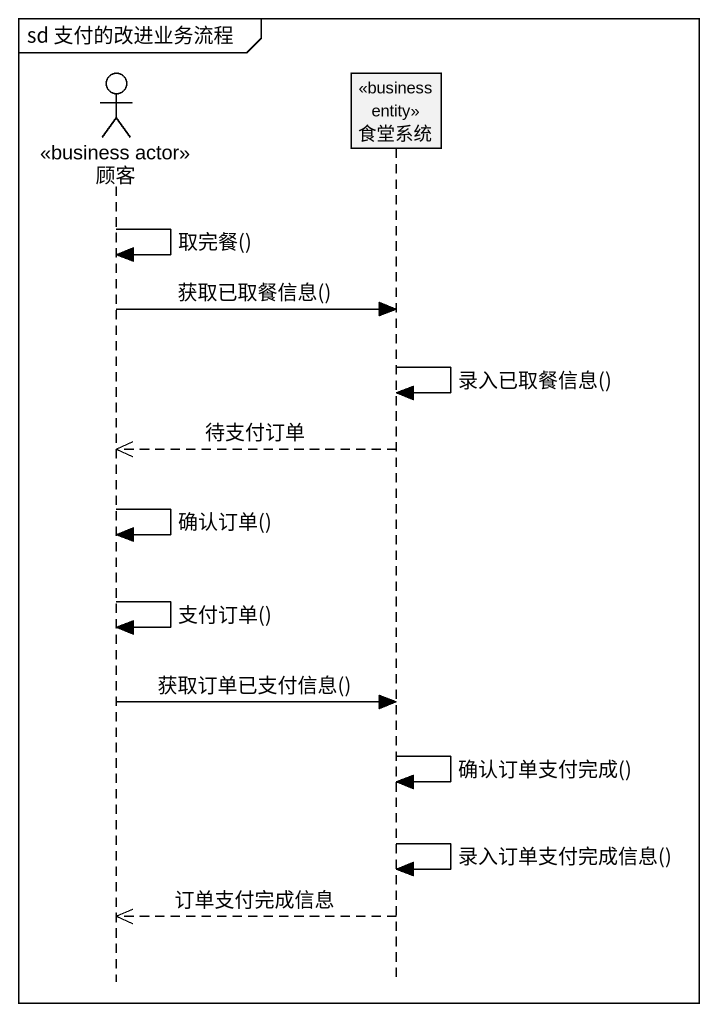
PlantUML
@startuml
mainframe sd 支付的改进业务流程
hide footbox
actor 顾客 <<business actor>>
participant 食堂系统 <<business entity>>

顾客 -> 顾客 : 取完餐()
顾客 -> 食堂系统 : 获取已取餐信息()
食堂系统 -> 食堂系统 : 录入已取餐信息()
食堂系统 -->> 顾客 : 待支付订单
顾客 -> 顾客 : 确认订单()
顾客 -> 顾客 : 支付订单()
顾客 -> 食堂系统 : 获取订单已支付信息()
食堂系统 -> 食堂系统 : 确认订单支付完成()
食堂系统 -> 食堂系统 : 录入订单支付完成信息()
食堂系统 -->> 顾客 : 订单支付完成信息
@enduml
